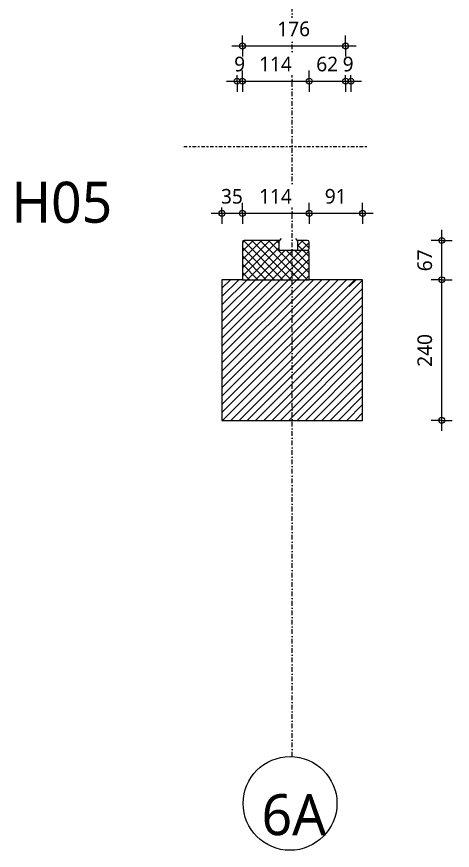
# Model space of a CAD drawing. Header units: millimetres. Extents: x 1789 to 13769, y 2055 to 27197.
# Drawn here: x 5460 to 6203, y 17776 to 19199 of the extents above; entities that cross this region are included whole.
import ezdxf

# ---------------------------------------------------------------- set-up
doc = ezdxf.new("R2010")
doc.units = ezdxf.units.MM
doc.linetypes.add('MV_center', pattern=[15, 6, -3, 3, -3])
doc.linetypes.add('MV_stramien', pattern=[16, 8, -4, 0, -4])
for name, color, linetype, lineweight in [('A-ANNO-DIMS', 211, 'Continuous', 13), ('A-ANNO-DIMS-10', 211, 'Continuous', 13), ('A-DETL', 90, 'Continuous', 13), ('A-DETL-GENF', 92, 'Continuous', 18), ('G-ANNO-TEXT', 231, 'Continuous', 13)]:
    doc.layers.add(name, color=color, linetype=linetype, lineweight=lineweight)
doc.styles.add('Segoe UI_2', font='segoeui.ttf', dxfattribs={"height": 25})
doc.styles.add('Segoe UI_3', font='segoeui.ttf', dxfattribs={"height": 70})
doc.dimstyles.new('2_5_mm_1', dxfattribs={"dimscale": 304.8, "dimtxt": 26.184099, "dimasz": 0.032808, "dimexe": 0.059055, "dimexo": 0.0625, "dimgap": 0.029528, "dimtad": 1, "dimdec": 0, "dimzin": 0, "dimdsep": 46, "dimtxsty": 'Segoe UI_2', "dimblk1": 'DOTBLANK', "dimblk2": 'DOTBLANK', "dimsah": 1, "dimcen": 0.09, "dimdle": 0.059055, "dimazin": 0, "dimtfac": 1, "dimtdec": 4, "dimtix": 1, "dimtmove": 0, "dimatfit": 3, "dimfxl": 0.059055, "dimfxlon": 1, "dimtvp": 1, "dimtfill": 1, "dimtolj": 1, "dimtzin": 0, "dimarcsym": 2})
pattern_1 = [(45, (0, 0), (-7.071068, 7.071068), []), (135, (0, 0), (-7.071068, -7.071068), [])]

# ---------------------------------------------------------------- blocks, each defined once
blk = doc.blocks.new('NLRS_00_DI_maskeer - Type 1-4234653-Details Restauratie 1-10')
at = {"layer": 'A-DETL-GENF', "linetype": 'MV_center'}
blk.add_line((-100, 0), (214, 0), dxfattribs=at)
blk = doc.blocks.new('DIMBLOCK109-Details Restauratie 1-10')
at = {"layer": 'A-ANNO-DIMS-10'}
for p, q in [((5809.7, 18863.6), (5809.7, 18881.6)), ((5844.7, 18863.6), (5844.7, 18881.6)), ((5791.7, 18863.6), (5844.7, 18863.6)), ((5809.7, 18863.6), (5809.7, 18845.6)), ((5844.7, 18863.6), (5844.7, 18845.6))]:
    blk.add_line(p, q, dxfattribs=at)
for centre in [(5809.7, 18863.6), (5844.7, 18863.6)]:
    blk.add_circle(centre, 5, dxfattribs=at)
at = {"layer": 'A-ANNO-DIMS-10', "color": 0, "insert": (5808.2, 18905.2), "char_height": 25, "width": 45.703, "attachment_point": 1, "line_spacing_factor": 1.142579, "style": 'Segoe UI_2', "bg_fill": 3, "box_fill_scale": 1.25, "bg_fill_color": 9, "bg_fill_true_color": 13158600, "bg_fill_transparency": 0}
blk.add_mtext('35', dxfattribs=at)
blk = doc.blocks.new('_DotBlank')
at = {"color": 0, "linetype": 'ByBlock', "lineweight": -2}
blk.add_line((-0.5, 0), (-1, 0), dxfattribs=at)
blk.add_circle((0, 0), 0.5, dxfattribs=at)
blk = doc.blocks.new('DIMBLOCK110-Details Restauratie 1-10')
at = {"layer": 'A-ANNO-DIMS-10'}
for p, q in [((5844.7, 18863.6), (5844.7, 18881.6)), ((5958.7, 18863.6), (5958.7, 18881.6)), ((5844.7, 18863.6), (5958.7, 18863.6)), ((5844.7, 18863.6), (5844.7, 18845.6)), ((5958.7, 18863.6), (5958.7, 18845.6))]:
    blk.add_line(p, q, dxfattribs=at)
for centre in [(5844.7, 18863.6), (5958.7, 18863.6)]:
    blk.add_circle(centre, 5, dxfattribs=at)
at = {"layer": 'A-ANNO-DIMS-10', "color": 0, "insert": (5873.2, 18905.2), "char_height": 25, "width": 68.555, "attachment_point": 1, "line_spacing_factor": 1.142579, "style": 'Segoe UI_2', "bg_fill": 3, "box_fill_scale": 1.25, "bg_fill_color": 9, "bg_fill_true_color": 13158600, "bg_fill_transparency": 0}
blk.add_mtext('114', dxfattribs=at)
blk = doc.blocks.new('DIMBLOCK111-Details Restauratie 1-10')
at = {"layer": 'A-ANNO-DIMS-10'}
for p, q in [((5958.7, 18863.6), (5958.7, 18881.6)), ((6049.7, 18863.6), (6049.7, 18881.6)), ((5958.7, 18863.6), (6067.7, 18863.6)), ((5958.7, 18863.6), (5958.7, 18845.6)), ((6049.7, 18863.6), (6049.7, 18845.6))]:
    blk.add_line(p, q, dxfattribs=at)
for centre in [(5958.7, 18863.6), (6049.7, 18863.6)]:
    blk.add_circle(centre, 5, dxfattribs=at)
at = {"layer": 'A-ANNO-DIMS-10', "color": 0, "insert": (5985.2, 18905.2), "char_height": 25, "width": 45.703, "attachment_point": 1, "line_spacing_factor": 1.142579, "style": 'Segoe UI_2', "bg_fill": 3, "box_fill_scale": 1.25, "bg_fill_color": 9, "bg_fill_true_color": 13158600, "bg_fill_transparency": 0}
blk.add_mtext('91', dxfattribs=at)
blk = doc.blocks.new('DIMBLOCK114-Details Restauratie 1-10')
at = {"layer": 'A-ANNO-DIMS-10'}
for p, q in [((5835.7, 19089.2), (5835.7, 19107.2)), ((5844.7, 19089.2), (5844.7, 19107.2)), ((5817.7, 19089.2), (5844.7, 19089.2)), ((5835.7, 19089.2), (5835.7, 19071.2)), ((5844.7, 19089.2), (5844.7, 19071.2))]:
    blk.add_line(p, q, dxfattribs=at)
for centre in [(5835.7, 19089.2), (5844.7, 19089.2)]:
    blk.add_circle(centre, 5, dxfattribs=at)
at = {"layer": 'A-ANNO-DIMS-10', "color": 0, "insert": (5830.7, 19130.9), "char_height": 25, "width": 22.852, "attachment_point": 1, "line_spacing_factor": 1.142579, "style": 'Segoe UI_2', "bg_fill": 3, "box_fill_scale": 1.25, "bg_fill_color": 9, "bg_fill_true_color": 13158600, "bg_fill_transparency": 0}
blk.add_mtext('9', dxfattribs=at)
blk = doc.blocks.new('DIMBLOCK115-Details Restauratie 1-10')
at = {"layer": 'A-ANNO-DIMS-10'}
for p, q in [((5844.7, 19089.2), (5844.7, 19107.2)), ((5958.7, 19089.2), (5958.7, 19107.2)), ((5844.7, 19089.2), (5958.7, 19089.2)), ((5844.7, 19089.2), (5844.7, 19071.2)), ((5958.7, 19089.2), (5958.7, 19071.2))]:
    blk.add_line(p, q, dxfattribs=at)
for centre in [(5844.7, 19089.2), (5958.7, 19089.2)]:
    blk.add_circle(centre, 5, dxfattribs=at)
at = {"layer": 'A-ANNO-DIMS-10', "color": 0, "insert": (5873.2, 19130.9), "char_height": 25, "width": 68.555, "attachment_point": 1, "line_spacing_factor": 1.142579, "style": 'Segoe UI_2', "bg_fill": 3, "box_fill_scale": 1.25, "bg_fill_color": 9, "bg_fill_true_color": 13158600, "bg_fill_transparency": 0}
blk.add_mtext('114', dxfattribs=at)
blk = doc.blocks.new('DIMBLOCK116-Details Restauratie 1-10')
at = {"layer": 'A-ANNO-DIMS-10'}
for p, q in [((5958.7, 19089.2), (5958.7, 19107.2)), ((6020.7, 19089.2), (6020.7, 19107.2)), ((5958.7, 19089.2), (6020.7, 19089.2)), ((5958.7, 19089.2), (5958.7, 19071.2)), ((6020.7, 19089.2), (6020.7, 19071.2))]:
    blk.add_line(p, q, dxfattribs=at)
for centre in [(5958.7, 19089.2), (6020.7, 19089.2)]:
    blk.add_circle(centre, 5, dxfattribs=at)
at = {"layer": 'A-ANNO-DIMS-10', "color": 0, "insert": (5970.7, 19130.9), "char_height": 25, "width": 45.703, "attachment_point": 1, "line_spacing_factor": 1.142579, "style": 'Segoe UI_2', "bg_fill": 3, "box_fill_scale": 1.25, "bg_fill_color": 9, "bg_fill_true_color": 13158600, "bg_fill_transparency": 0}
blk.add_mtext('62', dxfattribs=at)
blk = doc.blocks.new('DIMBLOCK117-Details Restauratie 1-10')
at = {"layer": 'A-ANNO-DIMS-10'}
for p, q in [((6020.7, 19089.2), (6020.7, 19107.2)), ((6029.7, 19089.2), (6029.7, 19107.2)), ((6020.7, 19089.2), (6047.7, 19089.2)), ((6020.7, 19089.2), (6020.7, 19071.2)), ((6029.7, 19089.2), (6029.7, 19071.2))]:
    blk.add_line(p, q, dxfattribs=at)
for centre in [(6020.7, 19089.2), (6029.7, 19089.2)]:
    blk.add_circle(centre, 5, dxfattribs=at)
at = {"layer": 'A-ANNO-DIMS-10', "color": 0, "insert": (6015.7, 19130.9), "char_height": 25, "width": 22.852, "attachment_point": 1, "line_spacing_factor": 1.142579, "style": 'Segoe UI_2', "bg_fill": 3, "box_fill_scale": 1.25, "bg_fill_color": 9, "bg_fill_true_color": 13158600, "bg_fill_transparency": 0}
blk.add_mtext('9', dxfattribs=at)
blk = doc.blocks.new('DIMBLOCK118-Details Restauratie 1-10')
at = {"layer": 'A-ANNO-DIMS-10'}
for p, q in [((5844.7, 19149.2), (5844.7, 19167.2)), ((6020.7, 19149.2), (6020.7, 19167.2)), ((5826.7, 19149.2), (6038.7, 19149.2)), ((5844.7, 19149.2), (5844.7, 19131.2)), ((6020.7, 19149.2), (6020.7, 19131.2))]:
    blk.add_line(p, q, dxfattribs=at)
for centre in [(5844.7, 19149.2), (6020.7, 19149.2)]:
    blk.add_circle(centre, 5, dxfattribs=at)
at = {"layer": 'A-ANNO-DIMS-10', "color": 0, "insert": (5904.2, 19190.9), "char_height": 25, "width": 68.555, "attachment_point": 1, "line_spacing_factor": 1.142579, "style": 'Segoe UI_2', "bg_fill": 3, "box_fill_scale": 1.25, "bg_fill_color": 9, "bg_fill_true_color": 13158600, "bg_fill_transparency": 0}
blk.add_mtext('176', dxfattribs=at)
blk = doc.blocks.new('DIMBLOCK126-Details Restauratie 1-10')
at = {"layer": 'A-ANNO-DIMS-10'}
for p, q in [((6184.7, 18750.3), (6166.7, 18750.3)), ((6184.7, 18492.3), (6184.7, 18750.3)), ((6184.7, 18750.3), (6202.7, 18750.3)), ((6184.7, 18510.3), (6166.7, 18510.3)), ((6184.7, 18510.3), (6202.7, 18510.3))]:
    blk.add_line(p, q, dxfattribs=at)
for centre in [(6184.7, 18750.3), (6184.7, 18510.3)]:
    blk.add_circle(centre, 5, dxfattribs=at)
at = {"layer": 'A-ANNO-DIMS-10', "color": 0, "insert": (6143.1, 18601.7), "char_height": 25, "width": 68.555, "attachment_point": 1, "rotation": 90, "line_spacing_factor": 1.142579, "style": 'Segoe UI_2', "bg_fill": 3, "box_fill_scale": 1.25, "bg_fill_color": 9, "bg_fill_true_color": 13158600, "bg_fill_transparency": 0}
blk.add_mtext('240', dxfattribs=at)
blk = doc.blocks.new('DIMBLOCK127-Details Restauratie 1-10')
at = {"layer": 'A-ANNO-DIMS-10'}
for p, q in [((6184.7, 18750.3), (6184.7, 18835.3)), ((6184.7, 18817.3), (6166.7, 18817.3)), ((6184.7, 18817.3), (6202.7, 18817.3)), ((6184.7, 18750.3), (6166.7, 18750.3)), ((6184.7, 18750.3), (6202.7, 18750.3))]:
    blk.add_line(p, q, dxfattribs=at)
for centre in [(6184.7, 18817.3), (6184.7, 18750.3)]:
    blk.add_circle(centre, 5, dxfattribs=at)
at = {"layer": 'A-ANNO-DIMS-10', "color": 0, "insert": (6143.1, 18764.7), "char_height": 25, "width": 45.703, "attachment_point": 1, "rotation": 90, "line_spacing_factor": 1.142579, "style": 'Segoe UI_2', "bg_fill": 3, "box_fill_scale": 1.25, "bg_fill_color": 9, "bg_fill_true_color": 13158600, "bg_fill_transparency": 0}
blk.add_mtext('67', dxfattribs=at)

msp = doc.modelspace()

# ---------------------------------------------------------------- hatches: boundary and pattern name
at = {"layer": 'A-DETL-GENF', "lineweight": 13}
h = msp.add_hatch(dxfattribs=at)
h.set_pattern_fill('FP_21', color=250, style=0, pattern_type=2)
h.set_pattern_definition(pattern_1)
h.paths.add_polyline_path([(5958.7, 18750.3), (5958.6, 18798), (5958.3, 18798.8), (5957.9, 18799.4), (5957.2, 18799.9), (5956.5, 18800.2), (5955.7, 18800.3), (5907.7, 18800.3), (5907.7, 18816.5), (5907.4, 18817), (5906.7, 18817.3), (5847, 18817.2), (5846.2, 18816.9), (5845.6, 18816.4), (5845.1, 18815.8), (5844.8, 18815), (5844.7, 18814.3), (5844.7, 18750.3)])
h = msp.add_hatch(dxfattribs=at)
h.set_pattern_fill('FP_21', color=250, style=0, pattern_type=2)
h.set_pattern_definition(pattern_1)
h.paths.add_polyline_path([(5955.8, 18800.3), (5956.5, 18800.4), (5957.2, 18800.7), (5957.9, 18801.1), (5958.3, 18801.8), (5958.6, 18802.5), (5958.7, 18803.3), (5958.6, 18815), (5958.3, 18815.8), (5957.9, 18816.4), (5957.2, 18816.9), (5956.5, 18817.1), (5955.7, 18817.3), (5938.7, 18817.3), (5938.7, 18800.3), (5955.7, 18800.3)])
h = msp.add_hatch(dxfattribs=at)
h.set_pattern_fill('FP_10', color=250, style=0, pattern_type=2)
h.set_pattern_definition([(45, (0, 0), (-7.071068, 7.071068), [])])
h.paths.add_polyline_path([(5844.7, 18510.3), (6049.7, 18510.3), (6049.7, 18750.3), (5809.7, 18750.3), (5809.7, 18510.3)])

# ---------------------------------------------------------------- linework, layer by layer
at = {"layer": 'A-DETL', "linetype": 'MV_stramien', "lineweight": 18}
msp.add_line((5929.7, 17936.4), (5929.7, 20483.2), dxfattribs=at)
at = {"layer": 'A-DETL'}
for p, q in [((5844.7, 18814.3), (5844.7, 18750.3)), ((5906.7, 18817.3), (5847.7, 18817.3)), ((5907.7, 18816.3), (5911.2, 18820.4)), ((5907.7, 18800.3), (5907.7, 18816.3)), ((5935.2, 18820.4), (5938.7, 18816.2)), ((5938.7, 18817.3), (5938.7, 18800.3)), ((5955.7, 18817.3), (5938.7, 18817.3)), ((5958.7, 18803.3), (5958.7, 18814.3)), ((5955.7, 18800.3), (5907.7, 18800.3)), ((5958.7, 18750.3), (5958.7, 18797.3)), ((5844.7, 18750.3), (5958.7, 18750.3))]:
    msp.add_line(p, q, dxfattribs=at)
at = {"layer": 'A-DETL', "lineweight": 18}
for p, q in [((5844.7, 18750.3), (5809.7, 18750.3)), ((5809.7, 18750.3), (5809.7, 18510.3)), ((6049.7, 18750.3), (5958.7, 18750.3)), ((6026.9, 18738.5), (6038.7, 18750.3)), ((6049.7, 18510.3), (6049.7, 18750.3)), ((5809.7, 18510.3), (6049.7, 18510.3))]:
    msp.add_line(p, q, dxfattribs=at)
msp.add_circle((5926, 17856.5), 80, dxfattribs=at)
at = {"layer": 'A-DETL'}
for centre, radius, start, end in [((5847.7, 18814.3), 3.01, 90, 180), ((5906.7, 18816.3), 1, 0, 90), ((5955.7, 18814.3), 3, 0, 90), ((5955.7, 18803.3), 3, 270, 0), ((5955.7, 18797.3), 3, 0, 90)]:
    msp.add_arc(centre, radius, start, end, dxfattribs=at)

# ---------------------------------------------------------------- block references
at = {"layer": 'A-DETL-GENF', "linetype": 'MV_center'}
msp.add_blockref('NLRS_00_DI_maskeer - Type 1-4234653-Details Restauratie 1-10', (5844.7, 18977.8), dxfattribs=at)

# ---------------------------------------------------------------- texts
at = {"layer": 'G-ANNO-TEXT', "color": 7, "char_height": 70, "attachment_point": 1, "style": 'Segoe UI_3'}
for s, insert, width in [('H05', (5450.9, 18917.5), 218.059), ('6A', (5877.4, 17872.3), 144.304)]:
    msp.add_mtext(s, dxfattribs=dict(at, insert=insert, width=width))

# ---------------------------------------------------------------- dimensions: what is measured, and where the dimension line sits
at = {"layer": 'A-ANNO-DIMS'}
for base, p1, p2, override, picture, middle in [((5844.7, 19089.2), (5835.7, 19107.2), (5844.7, 19107.2), {"dimpost": '<>', "dimfxl": 9}, 'DIMBLOCK114-Details Restauratie 1-10', (5840.2, 19111.2)), ((5844.7, 18863.6), (5809.7, 18845.6), (5844.7, 18845.6), {"dimpost": '<>', "dimfxl": 35}, 'DIMBLOCK109-Details Restauratie 1-10', (5827.2, 18885.5))]:
    dim = msp.add_linear_dim(base=base, p1=p1, p2=p2, dimstyle='2_5_mm_1', override=override, dxfattribs=at)
    dim.commit()
    dim.dimension.update_dxf_attribs({"geometry": picture, "text_midpoint": middle})
dim = msp.add_linear_dim(base=(6184.7, 18750.3), p1=(6166.7, 18510.3), p2=(6166.7, 18750.3), angle=90, dimstyle='2_5_mm_1', override={"dimpost": '<>', "dimfxl": 240}, dxfattribs=at)
dim.commit()
dim.dimension.update_dxf_attribs({"geometry": 'DIMBLOCK126-Details Restauratie 1-10', "text_midpoint": (6162.8, 18630.3)})

# ---------------------------------------------------------------- next in the draw order: dimensions: what is measured, and where the dimension line sits
for base, p1, p2, picture, middle in [((5958.7, 19089.2), (5844.7, 19107.2), (5958.7, 19107.2), 'DIMBLOCK115-Details Restauratie 1-10', (5901.7, 19111)), ((5958.7, 18863.6), (5844.7, 18845.6), (5958.7, 18845.6), 'DIMBLOCK110-Details Restauratie 1-10', (5901.7, 18885.3))]:
    dim = msp.add_linear_dim(base=base, p1=p1, p2=p2, dimstyle='2_5_mm_1', override={"dimpost": '<>', "dimfxl": 114}, dxfattribs=at)
    dim.commit()
    dim.dimension.update_dxf_attribs({"geometry": picture, "text_midpoint": middle})
dim = msp.add_linear_dim(base=(6184.7, 18817.3), p1=(6166.7, 18750.3), p2=(6166.7, 18817.3), angle=90, dimstyle='2_5_mm_1', override={"dimpost": '<>', "dimfxl": 67}, dxfattribs=at)
dim.commit()
dim.dimension.update_dxf_attribs({"geometry": 'DIMBLOCK127-Details Restauratie 1-10', "text_midpoint": (6162.8, 18783.8)})

# ---------------------------------------------------------------- next in the draw order: dimensions: what is measured, and where the dimension line sits
for base, p1, p2, override, picture, middle in [((6020.7, 19089.2), (5958.7, 19107.2), (6020.7, 19107.2), {"dimpost": '<>', "dimfxl": 62}, 'DIMBLOCK116-Details Restauratie 1-10', (5989.7, 19111.2)), ((6049.7, 18863.6), (5958.7, 18845.6), (6049.7, 18845.6), {"dimpost": '<>', "dimfxl": 91}, 'DIMBLOCK111-Details Restauratie 1-10', (6004.2, 18885.6))]:
    dim = msp.add_linear_dim(base=base, p1=p1, p2=p2, dimstyle='2_5_mm_1', override=override, dxfattribs=at)
    dim.commit()
    dim.dimension.update_dxf_attribs({"geometry": picture, "text_midpoint": middle})

# ---------------------------------------------------------------- next in the draw order: dimensions: what is measured, and where the dimension line sits
dim = msp.add_linear_dim(base=(6029.7, 19089.2), p1=(6020.7, 19107.2), p2=(6029.7, 19107.2), dimstyle='2_5_mm_1', override={"dimpost": '<>', "dimfxl": 9}, dxfattribs=at)
dim.commit()
dim.dimension.update_dxf_attribs({"geometry": 'DIMBLOCK117-Details Restauratie 1-10', "text_midpoint": (6025.2, 19111.2)})

# ---------------------------------------------------------------- next in the draw order: dimensions: what is measured, and where the dimension line sits
dim = msp.add_linear_dim(base=(6020.7, 19149.2), p1=(5844.7, 19167.2), p2=(6020.7, 19167.2), dimstyle='2_5_mm_1', override={"dimpost": '<>', "dimfxl": 176}, dxfattribs=at)
dim.commit()
dim.dimension.update_dxf_attribs({"geometry": 'DIMBLOCK118-Details Restauratie 1-10', "text_midpoint": (5932.7, 19171.2)})

doc.saveas('drawing.dxf')
